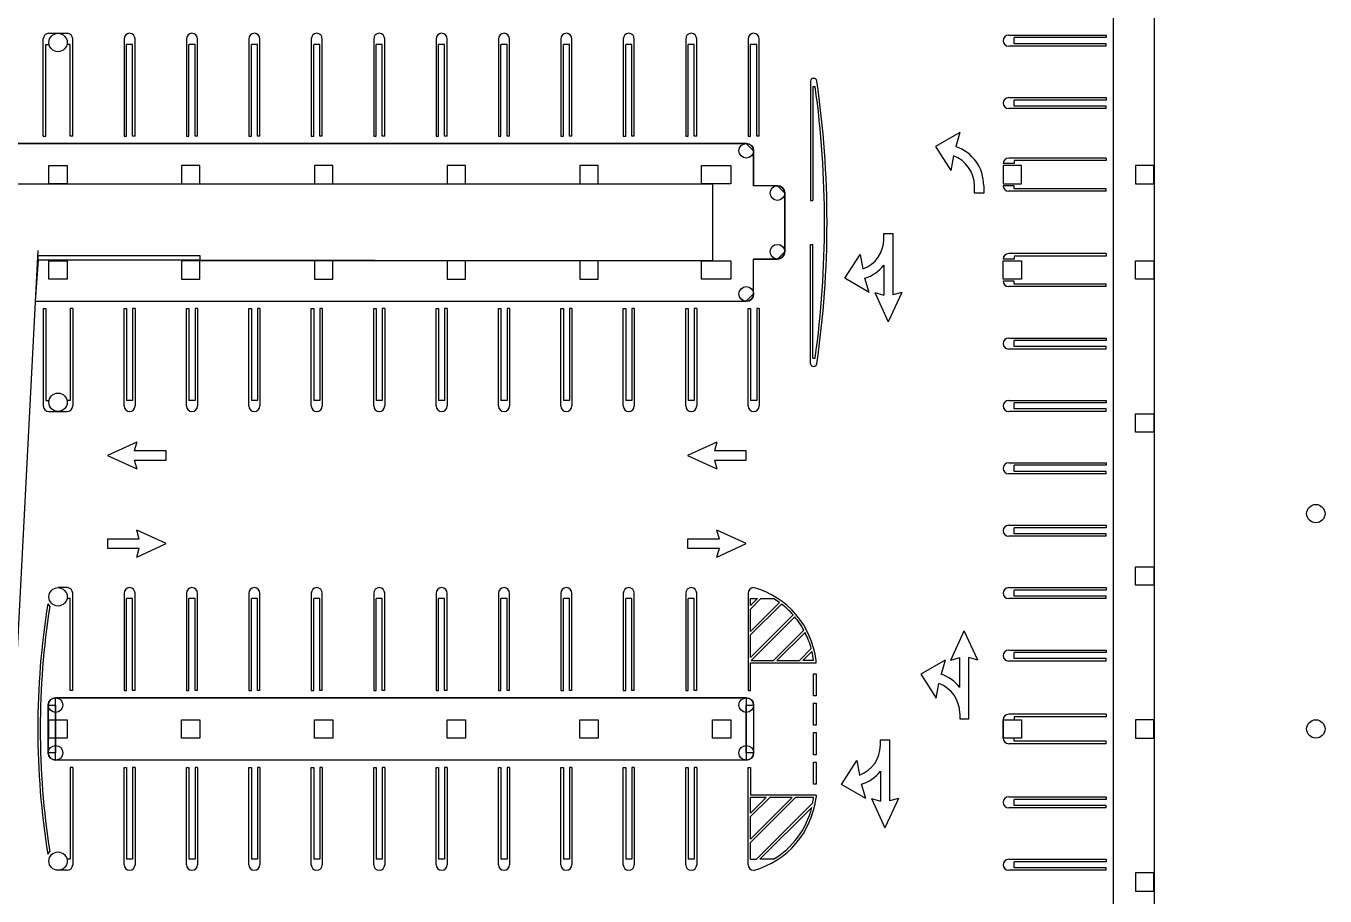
# Model space of a CAD drawing. Header units: inches. Extents: x -1991 to 3847, y -1060 to 4205.
# Drawn here: x 1724 to 3847, y 1389 to 2811 of the extents above; entities that cross this region are included whole.
import ezdxf

# ---------------------------------------------------------------- set-up
doc = ezdxf.new("R2010")
doc.units = ezdxf.units.IN
doc.header["$LTSCALE"] = 10
doc.header["$MEASUREMENT"] = 0
for name, color, linetype in [('A-COLS', 5, 'CONTINUOUS'), ('A-FLOR', 3, 'CONTINUOUS'), ('A-WALL', 7, 'CONTINUOUS')]:
    doc.layers.add(name, color=color, linetype=linetype)

msp = doc.modelspace()

# ---------------------------------------------------------------- linework, layer by layer
at = {"layer": 'A-COLS'}
for p, q in [((1761, 2583), (1791, 2583)), ((1761, 2553), (1761, 2583)), ((1791, 2583), (1791, 2553)), ((2008, 2583), (1978, 2583)), ((1978, 2583), (1978, 2553)), ((2008, 2553), (2008, 2583)), ((2225, 2583), (2195, 2583)), ((2195, 2583), (2195, 2553)), ((2225, 2553), (2225, 2583)), ((2442, 2583), (2412, 2583)), ((2412, 2583), (2412, 2553)), ((2442, 2553), (2442, 2583)), ((2659, 2583), (2629, 2583)), ((2629, 2583), (2629, 2553)), ((2659, 2553), (2659, 2583)), ((2828, 2583), (2876, 2583)), ((2828, 2553), (2828, 2583)), ((2876, 2583), (2876, 2553)), ((3351, 2583), (3321, 2583)), ((3321, 2583), (3321, 2553)), ((3351, 2553), (3351, 2583)), ((3567, 2583), (3537, 2583)), ((3537, 2583), (3537, 2553)), ((3567, 2553), (3567, 2583)), ((1791, 2553), (1761, 2553)), ((1978, 2553), (2008, 2553)), ((2195, 2553), (2225, 2553)), ((2412, 2553), (2442, 2553)), ((2629, 2553), (2659, 2553)), ((2876, 2553), (2828, 2553)), ((3321, 2553), (3351, 2553)), ((3537, 2553), (3567, 2553)), ((1761, 2427), (1791, 2427)), ((1761, 2397), (1761, 2427)), ((1791, 2427), (1791, 2397)), ((2008, 2427), (1978, 2427)), ((1978, 2427), (1978, 2397)), ((2008, 2397), (2008, 2427)), ((2225, 2427), (2195, 2427)), ((2195, 2427), (2195, 2397)), ((2225, 2397), (2225, 2427)), ((2442, 2427), (2412, 2427)), ((2412, 2427), (2412, 2397)), ((2442, 2397), (2442, 2427)), ((2659, 2427), (2629, 2427)), ((2629, 2427), (2629, 2397)), ((2659, 2397), (2659, 2427)), ((2828, 2427), (2876, 2427)), ((2828, 2397), (2828, 2427)), ((2876, 2427), (2876, 2397)), ((3321, 2397), (3321, 2427)), ((3321, 2427), (3351, 2427)), ((3351, 2427), (3351, 2397)), ((3537, 2397), (3537, 2427)), ((3537, 2427), (3567, 2427)), ((3567, 2427), (3567, 2397)), ((1791, 2397), (1761, 2397)), ((1978, 2397), (2008, 2397)), ((2195, 2397), (2225, 2397)), ((2412, 2397), (2442, 2397)), ((2629, 2397), (2659, 2397)), ((2876, 2397), (2828, 2397)), ((3351, 2397), (3321, 2397)), ((3567, 2397), (3537, 2397)), ((3537, 2147), (3537, 2177)), ((3537, 2177), (3567, 2177)), ((3567, 2177), (3567, 2147)), ((3567, 2147), (3537, 2147)), ((3537, 1897), (3537, 1927)), ((3537, 1927), (3567, 1927)), ((3567, 1927), (3567, 1897)), ((3567, 1897), (3537, 1897)), ((1761, 1677), (1791, 1677)), ((1761, 1647), (1761, 1677)), ((1791, 1677), (1791, 1647)), ((1978, 1677), (2008, 1677)), ((1978, 1647), (1978, 1677)), ((2008, 1677), (2008, 1647)), ((2195, 1677), (2225, 1677)), ((2195, 1647), (2195, 1677)), ((2225, 1677), (2225, 1647)), ((2412, 1677), (2442, 1677)), ((2412, 1647), (2412, 1677)), ((2442, 1677), (2442, 1647)), ((2629, 1677), (2659, 1677)), ((2629, 1647), (2629, 1677)), ((2659, 1677), (2659, 1647)), ((2846, 1677), (2876, 1677)), ((2846, 1647), (2846, 1677)), ((2876, 1677), (2876, 1647)), ((3321, 1677), (3351, 1677)), ((3321, 1647), (3321, 1677)), ((3351, 1677), (3351, 1647)), ((3567, 1677), (3537, 1677)), ((3537, 1677), (3537, 1647)), ((3567, 1647), (3567, 1677)), ((1791, 1647), (1761, 1647)), ((2008, 1647), (1978, 1647)), ((2225, 1647), (2195, 1647)), ((2442, 1647), (2412, 1647)), ((2659, 1647), (2629, 1647)), ((2876, 1647), (2846, 1647)), ((3351, 1647), (3321, 1647)), ((3537, 1647), (3567, 1647)), ((3567, 1427), (3537, 1427)), ((3537, 1427), (3537, 1397)), ((3567, 1397), (3567, 1427)), ((3537, 1397), (3567, 1397))]:
    msp.add_line(p, q, dxfattribs=at)
at = {"layer": 'A-COLS', "linetype": 'Continuous'}
for centre in [(1776, 2784), (1776, 2196), (3832, 2014), (1776, 1878), (3832, 1662), (1776, 1446)]:
    msp.add_circle(centre, 15, dxfattribs=at)
at = {"layer": 'A-FLOR', "linetype": 'Continuous'}
for p, q in [((3501, 232), (3501, 3124)), ((651, 2619), (2901, 2619)), ((2901, 2619), (651, 2619)), ((2913, 2607), (2901, 2619)), ((2913, 2607), (2913, 2550)), ((2913, 2550), (2913, 2607)), ((706, 2553), (2846, 2553)), ((706, 2553), (2846, 2553)), ((2846, 2553), (2846, 2427)), ((2846, 2553), (2846, 2427)), ((2952, 2550), (2913, 2550)), ((2952, 2550), (2913, 2550)), ((2964, 2538), (2952, 2550)), ((2964, 2538), (2964, 2442)), ((2964, 2442), (2964, 2538)), ((1743, 2444.3), (1703.5, 1675.4)), ((2952, 2430), (2964, 2442)), ((1743.6, 2428), (1738.7, 2361)), ((2846, 2427), (1743.6, 2428)), ((2846, 2427), (2008, 2427)), ((2952, 2430), (2913, 2430)), ((2913, 2373), (2913, 2430)), ((2913, 2430), (2952, 2430)), ((2913, 2373), (2913, 2430)), ((1738.7, 2361), (2901, 2361)), ((1738.7, 2361), (2901, 2361)), ((2901, 2361), (2913, 2373)), ((3011, 1752), (3015, 1752)), ((3011, 1716), (3011, 1752)), ((3015, 1752), (3015, 1716)), ((1760, 1701), (1760, 1623)), ((2901, 1713), (1772, 1713)), ((2913, 1701), (2913, 1623)), ((3015, 1716), (3011, 1716)), ((3011, 1704), (3015, 1704)), ((3011, 1668), (3011, 1704)), ((3015, 1704), (3015, 1668)), ((3015, 1668), (3011, 1668)), ((3011, 1656), (3015, 1656)), ((3011, 1620), (3011, 1656)), ((3015, 1656), (3015, 1620)), ((3015, 1620), (3011, 1620)), ((2901, 1611), (1772, 1611)), ((3011, 1608), (3015, 1608)), ((3011, 1572), (3011, 1608)), ((3015, 1608), (3015, 1572)), ((3015, 1572), (3011, 1572))]:
    msp.add_line(p, q, dxfattribs=at)
at = {"layer": 'A-FLOR'}
for p, q in [((3501, 232), (3501, 3124)), ((3568, 3124), (3568, 232)), ((1752, 2631), (1752, 2790)), ((1761, 2799), (1791, 2799)), ((1800, 2631), (1800, 2790)), ((1884, 2790), (1884, 2631)), ((1902, 2631), (1902, 2790)), ((1986, 2790), (1986, 2631)), ((2004, 2631), (2004, 2790)), ((2088, 2790), (2088, 2631)), ((2106, 2631), (2106, 2790)), ((2190, 2790), (2190, 2631)), ((2208, 2631), (2208, 2790)), ((2292, 2790), (2292, 2631)), ((2310, 2631), (2310, 2790)), ((2394, 2790), (2394, 2631)), ((2412, 2631), (2412, 2790)), ((2496, 2790), (2496, 2631)), ((2514, 2631), (2514, 2790)), ((2598, 2790), (2598, 2631)), ((2616, 2631), (2616, 2790)), ((2700, 2790), (2700, 2631)), ((2718, 2631), (2718, 2790)), ((2802, 2790), (2802, 2631)), ((2820, 2631), (2820, 2790)), ((2904, 2790), (2904, 2631)), ((2922, 2631), (2922, 2790)), ((3330, 2796), (3489, 2796)), ((3489, 2792), (3339, 2792)), ((3339, 2782), (3339, 2792)), ((3489, 2782), (3339, 2782)), ((3489, 2796), (3489, 2792)), ((3489, 2778), (3489, 2782)), ((1756, 2631), (1756, 2781)), ((1756, 2781), (1761, 2781)), ((1796, 2781), (1791, 2781)), ((1796, 2631), (1796, 2781)), ((1888, 2631), (1888, 2781)), ((1898, 2781), (1888, 2781)), ((1898, 2631), (1898, 2781)), ((1990, 2631), (1990, 2781)), ((2000, 2781), (1990, 2781)), ((2000, 2631), (2000, 2781)), ((2092, 2631), (2092, 2781)), ((2102, 2781), (2092, 2781)), ((2102, 2631), (2102, 2781)), ((2194, 2631), (2194, 2781)), ((2204, 2781), (2194, 2781)), ((2204, 2631), (2204, 2781)), ((2296, 2631), (2296, 2781)), ((2306, 2781), (2296, 2781)), ((2306, 2631), (2306, 2781)), ((2398, 2631), (2398, 2781)), ((2408, 2781), (2398, 2781)), ((2408, 2631), (2408, 2781)), ((2500, 2631), (2500, 2781)), ((2510, 2781), (2500, 2781)), ((2510, 2631), (2510, 2781)), ((2602, 2631), (2602, 2781)), ((2612, 2781), (2602, 2781)), ((2612, 2631), (2612, 2781)), ((2704, 2631), (2704, 2781)), ((2714, 2781), (2704, 2781)), ((2714, 2631), (2714, 2781)), ((2806, 2631), (2806, 2781)), ((2816, 2781), (2806, 2781)), ((2816, 2631), (2816, 2781)), ((2908, 2631), (2908, 2781)), ((2918, 2781), (2908, 2781)), ((2918, 2631), (2918, 2781)), ((3489, 2778), (3330, 2778)), ((3006, 2721), (3006, 2526)), ((3010, 2712), (3010, 2526)), ((3010, 2712), (3013.6, 2712)), ((3330, 2694), (3489, 2694)), ((3489, 2676), (3330, 2676)), ((3489, 2690), (3339, 2690)), ((3339, 2680), (3339, 2690)), ((3489, 2680), (3339, 2680)), ((3489, 2694), (3489, 2690)), ((3489, 2676), (3489, 2680)), ((3250.2, 2636.9), (3210.2, 2613.9)), ((3250.2, 2636.9), (3243.3, 2613.8)), ((1752, 2631), (1756, 2631)), ((1800, 2631), (1796, 2631)), ((1884, 2631), (1888, 2631)), ((1902, 2631), (1898, 2631)), ((1986, 2631), (1990, 2631)), ((2004, 2631), (2000, 2631)), ((2088, 2631), (2092, 2631)), ((2106, 2631), (2102, 2631)), ((2190, 2631), (2194, 2631)), ((2208, 2631), (2204, 2631)), ((2292, 2631), (2296, 2631)), ((2310, 2631), (2306, 2631)), ((2394, 2631), (2398, 2631)), ((2412, 2631), (2408, 2631)), ((2496, 2631), (2500, 2631)), ((2514, 2631), (2510, 2631)), ((2598, 2631), (2602, 2631)), ((2616, 2631), (2612, 2631)), ((2700, 2631), (2704, 2631)), ((2718, 2631), (2714, 2631)), ((2802, 2631), (2806, 2631)), ((2820, 2631), (2816, 2631)), ((2904, 2631), (2908, 2631)), ((2922, 2631), (2918, 2631)), ((3210.2, 2613.9), (3235.4, 2574.8)), ((3239.6, 2598.8), (3235.4, 2574.8)), ((3489, 2595), (3330, 2595)), ((3489, 2591), (3339, 2591)), ((3339, 2591), (3339, 2586)), ((3489, 2595), (3489, 2591)), ((3339, 2586), (3321, 2586)), ((3273.9, 2537.9), (3273.9, 2549.9)), ((3289.2, 2550), (3289.2, 2537.9)), ((3339, 2550), (3321, 2550)), ((3339, 2545), (3339, 2550)), ((3289.2, 2537.9), (3273.9, 2537.9)), ((3489, 2541), (3330, 2541)), ((3489, 2545), (3339, 2545)), ((3489, 2541), (3489, 2545)), ((3006, 2526), (3010, 2526)), ((3125.7, 2471.6), (3140.7, 2471.6)), ((3125.7, 2462.7), (3125.7, 2471.6)), ((3140.7, 2471.6), (3140.7, 2371.4)), ((3006, 2259), (3006, 2454)), ((3006, 2454), (3010, 2454)), ((3010, 2268), (3010, 2454)), ((3061.9, 2398.6), (3087.1, 2437.7)), ((3087.1, 2437.7), (3091.7, 2413.9)), ((3339, 2430), (3321, 2430)), ((3489, 2439), (3330, 2439)), ((3489, 2435), (3339, 2435)), ((3339, 2435), (3339, 2430)), ((3489, 2439), (3489, 2435)), ((3125.9, 2420), (3125.9, 2371.3)), ((3101.9, 2375.6), (3061.9, 2398.6)), ((3101.9, 2375.6), (3095, 2398.7)), ((3339, 2394), (3321, 2394)), ((3489, 2385), (3330, 2385)), ((3339, 2389), (3339, 2394)), ((3489, 2389), (3339, 2389)), ((3489, 2385), (3489, 2389)), ((3111.2, 2375.6), (3125.9, 2371.3)), ((3111.2, 2375.6), (3133.2, 2327.6)), ((3155.2, 2375.6), (3133.2, 2327.6)), ((3155.2, 2375.6), (3140.7, 2371.4)), ((1752, 2349), (1756, 2349)), ((1752, 2349), (1752, 2190)), ((1756, 2349), (1756, 2199)), ((1796, 2349), (1796, 2199)), ((1800, 2349), (1796, 2349)), ((1800, 2349), (1800, 2190)), ((1884, 2349), (1888, 2349)), ((1884, 2190), (1884, 2349)), ((1888, 2349), (1888, 2199)), ((1898, 2349), (1898, 2199)), ((1902, 2349), (1898, 2349)), ((1902, 2349), (1902, 2190)), ((1986, 2349), (1990, 2349)), ((1986, 2190), (1986, 2349)), ((1990, 2349), (1990, 2199)), ((2000, 2349), (2000, 2199)), ((2004, 2349), (2000, 2349)), ((2004, 2349), (2004, 2190)), ((2088, 2349), (2092, 2349)), ((2088, 2190), (2088, 2349)), ((2092, 2349), (2092, 2199)), ((2102, 2349), (2102, 2199)), ((2106, 2349), (2102, 2349)), ((2106, 2349), (2106, 2190)), ((2190, 2349), (2194, 2349)), ((2190, 2190), (2190, 2349)), ((2194, 2349), (2194, 2199)), ((2204, 2349), (2204, 2199)), ((2208, 2349), (2204, 2349)), ((2208, 2349), (2208, 2190)), ((2292, 2349), (2296, 2349)), ((2292, 2190), (2292, 2349)), ((2296, 2349), (2296, 2199)), ((2306, 2349), (2306, 2199)), ((2310, 2349), (2306, 2349)), ((2310, 2349), (2310, 2190)), ((2394, 2349), (2398, 2349)), ((2394, 2190), (2394, 2349)), ((2398, 2349), (2398, 2199)), ((2408, 2349), (2408, 2199)), ((2412, 2349), (2408, 2349)), ((2412, 2349), (2412, 2190)), ((2496, 2349), (2500, 2349)), ((2496, 2190), (2496, 2349)), ((2500, 2349), (2500, 2199)), ((2510, 2349), (2510, 2199)), ((2514, 2349), (2510, 2349)), ((2514, 2349), (2514, 2190)), ((2598, 2349), (2602, 2349)), ((2598, 2190), (2598, 2349)), ((2602, 2349), (2602, 2199)), ((2612, 2349), (2612, 2199)), ((2616, 2349), (2612, 2349)), ((2616, 2349), (2616, 2190)), ((2700, 2349), (2704, 2349)), ((2700, 2190), (2700, 2349)), ((2704, 2349), (2704, 2199)), ((2714, 2349), (2714, 2199)), ((2718, 2349), (2714, 2349)), ((2718, 2349), (2718, 2190)), ((2802, 2349), (2806, 2349)), ((2802, 2190), (2802, 2349)), ((2806, 2349), (2806, 2199)), ((2816, 2349), (2816, 2199)), ((2820, 2349), (2816, 2349)), ((2820, 2349), (2820, 2190)), ((2904, 2349), (2908, 2349)), ((2904, 2190), (2904, 2349)), ((2908, 2349), (2908, 2199)), ((2918, 2349), (2918, 2199)), ((2922, 2349), (2918, 2349)), ((2922, 2349), (2922, 2190)), ((3330, 2301), (3489, 2301)), ((3489, 2297), (3339, 2297)), ((3339, 2287), (3339, 2297)), ((3489, 2301), (3489, 2297)), ((3489, 2283), (3330, 2283)), ((3489, 2287), (3339, 2287)), ((3489, 2283), (3489, 2287)), ((3010, 2268), (3013.6, 2268)), ((1756, 2199), (1761, 2199)), ((1796, 2199), (1791, 2199)), ((1898, 2199), (1888, 2199)), ((2000, 2199), (1990, 2199)), ((2102, 2199), (2092, 2199)), ((2204, 2199), (2194, 2199)), ((2306, 2199), (2296, 2199)), ((2408, 2199), (2398, 2199)), ((2510, 2199), (2500, 2199)), ((2612, 2199), (2602, 2199)), ((2714, 2199), (2704, 2199)), ((2816, 2199), (2806, 2199)), ((2918, 2199), (2908, 2199)), ((3330, 2199), (3489, 2199)), ((3489, 2195), (3339, 2195)), ((3339, 2185), (3339, 2195)), ((3489, 2199), (3489, 2195)), ((1761, 2181), (1791, 2181)), ((3489, 2181), (3330, 2181)), ((3489, 2185), (3339, 2185)), ((3489, 2181), (3489, 2185)), ((1904.7, 2131), (1856.7, 2109)), ((1904.7, 2131), (1900.7, 2116.5)), ((2853, 2131), (2805, 2109)), ((2853, 2131), (2849, 2116.5)), ((1856.7, 2109), (1904.6, 2087)), ((1952.6, 2116.5), (1900.7, 2116.5)), ((1952.6, 2101.5), (1952.6, 2116.5)), ((2805, 2109), (2852.9, 2087)), ((2901, 2116.5), (2849, 2116.5)), ((2901, 2101.5), (2901, 2116.5)), ((1900.5, 2101.5), (1904.6, 2087)), ((1900.5, 2101.5), (1952.6, 2101.5)), ((2848.9, 2101.5), (2852.9, 2087)), ((2848.9, 2101.5), (2901, 2101.5)), ((3330, 2097), (3489, 2097)), ((3489, 2093), (3339, 2093)), ((3339, 2083), (3339, 2093)), ((3489, 2083), (3339, 2083)), ((3489, 2097), (3489, 2093)), ((3489, 2079), (3489, 2083)), ((3489, 2079), (3330, 2079)), ((1952.6, 1965), (1904.7, 1987)), ((1908.7, 1972.5), (1904.7, 1987)), ((2901, 1965), (2853.1, 1987)), ((2857.1, 1972.5), (2853.1, 1987)), ((3330, 1995), (3489, 1995)), ((3489, 1977), (3330, 1977)), ((3489, 1991), (3339, 1991)), ((3339, 1981), (3339, 1991)), ((3489, 1981), (3339, 1981)), ((3489, 1995), (3489, 1991)), ((3489, 1977), (3489, 1981)), ((1908.7, 1972.5), (1856.7, 1972.5)), ((1856.7, 1972.5), (1856.7, 1957.5)), ((1856.7, 1957.5), (1908.6, 1957.5)), ((1904.6, 1943), (1952.6, 1965)), ((1904.6, 1943), (1908.6, 1957.5)), ((2857.1, 1972.5), (2805, 1972.5)), ((2805, 1972.5), (2805, 1957.5)), ((2805, 1957.5), (2857, 1957.5)), ((2853, 1943), (2901, 1965)), ((2853, 1943), (2857, 1957.5)), ((1791, 1893), (1776, 1893)), ((3330, 1893), (3489, 1893)), ((3489, 1893), (3489, 1889)), ((1796, 1875), (1791, 1875)), ((1796, 1725), (1796, 1875)), ((1800, 1725), (1800, 1884)), ((1884, 1884), (1884, 1725)), ((1888, 1725), (1888, 1875)), ((1898, 1875), (1888, 1875)), ((1898, 1725), (1898, 1875)), ((1902, 1725), (1902, 1884)), ((1986, 1884), (1986, 1725)), ((1990, 1725), (1990, 1875)), ((2000, 1875), (1990, 1875)), ((2000, 1725), (2000, 1875)), ((2004, 1725), (2004, 1884)), ((2088, 1884), (2088, 1725)), ((2092, 1725), (2092, 1875)), ((2102, 1875), (2092, 1875)), ((2102, 1725), (2102, 1875)), ((2106, 1725), (2106, 1884)), ((2190, 1884), (2190, 1725)), ((2194, 1725), (2194, 1875)), ((2204, 1875), (2194, 1875)), ((2204, 1725), (2204, 1875)), ((2208, 1725), (2208, 1884)), ((2292, 1884), (2292, 1725)), ((2296, 1725), (2296, 1875)), ((2306, 1875), (2296, 1875)), ((2306, 1725), (2306, 1875)), ((2310, 1725), (2310, 1884)), ((2394, 1884), (2394, 1725)), ((2398, 1725), (2398, 1875)), ((2408, 1875), (2398, 1875)), ((2408, 1725), (2408, 1875)), ((2412, 1725), (2412, 1884)), ((2496, 1884), (2496, 1725)), ((2500, 1725), (2500, 1875)), ((2510, 1875), (2500, 1875)), ((2510, 1725), (2510, 1875)), ((2514, 1725), (2514, 1884)), ((2598, 1884), (2598, 1725)), ((2602, 1725), (2602, 1875)), ((2612, 1875), (2602, 1875)), ((2612, 1725), (2612, 1875)), ((2616, 1725), (2616, 1884)), ((2700, 1884), (2700, 1725)), ((2704, 1725), (2704, 1875)), ((2714, 1875), (2704, 1875)), ((2714, 1725), (2714, 1875)), ((2718, 1725), (2718, 1884)), ((2802, 1884), (2802, 1725)), ((2806, 1725), (2806, 1875)), ((2816, 1875), (2806, 1875)), ((2816, 1725), (2816, 1875)), ((2820, 1725), (2820, 1884)), ((2904, 1884), (2904, 1725)), ((2908, 1863.7), (2919.3, 1875)), ((2908, 1858.1), (2924.9, 1875)), ((2908, 1875), (2919.3, 1875)), ((2908, 1863.7), (2908, 1875)), ((2924.9, 1875), (2945.3, 1875)), ((3489, 1875), (3330, 1875)), ((3489, 1889), (3339, 1889)), ((3339, 1879), (3339, 1889)), ((3489, 1879), (3339, 1879)), ((3489, 1875), (3489, 1879)), ((1759.1, 1866.7), (1762.5, 1862.2)), ((2955.2, 1868.5), (2908, 1821.3)), ((2958.4, 1866.1), (2908, 1815.7)), ((2908, 1821.3), (2908, 1858.1)), ((2908, 1778.9), (2977.5, 1848.4)), ((2980.2, 1845.4), (2908.8, 1774)), ((2908, 1778.9), (2908, 1815.7)), ((2995.1, 1823.6), (2945.5, 1774)), ((2997, 1819.9), (2951.2, 1774)), ((3235.4, 1774.5), (3257.4, 1822.5)), ((3279.4, 1774.5), (3257.4, 1822.5)), ((2988, 1774), (3007.2, 1793.3)), ((2993.6, 1774), (3008.4, 1788.8)), ((3330, 1791), (3489, 1791)), ((3489, 1787), (3339, 1787)), ((3339, 1777), (3339, 1787)), ((3489, 1791), (3489, 1787)), ((2908, 1770), (3015, 1770)), ((2908, 1725), (2908, 1770)), ((2908.8, 1774), (2945.5, 1774)), ((2951.2, 1774), (2988, 1774)), ((3011, 1774), (2993.6, 1774)), ((3015, 1770), (3015, 1774)), ((3226.2, 1774.4), (3186.2, 1751.4)), ((3226.2, 1774.4), (3219.3, 1751.4)), ((3235.4, 1774.5), (3250.2, 1778.8)), ((3250.2, 1730.1), (3250.2, 1778.8)), ((3264.9, 1678.5), (3264.9, 1778.7)), ((3279.4, 1774.5), (3264.9, 1778.7)), ((3489, 1773), (3330, 1773)), ((3489, 1777), (3339, 1777)), ((3489, 1773), (3489, 1777)), ((3186.2, 1751.4), (3211.4, 1712.4)), ((1800, 1725), (1796, 1725)), ((1884, 1725), (1888, 1725)), ((1902, 1725), (1898, 1725)), ((1986, 1725), (1990, 1725)), ((2004, 1725), (2000, 1725)), ((2088, 1725), (2092, 1725)), ((2106, 1725), (2102, 1725)), ((2190, 1725), (2194, 1725)), ((2208, 1725), (2204, 1725)), ((2292, 1725), (2296, 1725)), ((2310, 1725), (2306, 1725)), ((2394, 1725), (2398, 1725)), ((2412, 1725), (2408, 1725)), ((2496, 1725), (2500, 1725)), ((2514, 1725), (2510, 1725)), ((2598, 1725), (2602, 1725)), ((2616, 1725), (2612, 1725)), ((2700, 1725), (2704, 1725)), ((2718, 1725), (2714, 1725)), ((2802, 1725), (2806, 1725)), ((2820, 1725), (2816, 1725)), ((2904, 1725), (2908, 1725)), ((3211.4, 1712.4), (3216, 1736.2)), ((1760, 1701), (1772, 1701)), ((1760, 1623), (1760, 1701)), ((1772, 1713), (2901, 1713)), ((1772, 1611), (1772, 1713)), ((1772, 1701), (1772, 1623)), ((2901, 1713), (2901, 1611)), ((2901, 1701), (2913, 1701)), ((2901, 1623), (2901, 1701)), ((2913, 1701), (2913, 1623)), ((3249.9, 1687.4), (3249.9, 1678.5)), ((3249.9, 1678.5), (3264.9, 1678.5)), ((3489, 1686), (3330, 1686)), ((3489, 1682), (3339, 1682)), ((3339, 1682), (3339, 1677)), ((3489, 1686), (3489, 1682)), ((3321, 1677), (3321, 1647)), ((3120.2, 1644.5), (3135.2, 1644.5)), ((3120.2, 1635.5), (3120.2, 1644.5)), ((3135.2, 1644.5), (3135.2, 1544.3)), ((3489, 1638), (3330, 1638)), ((3339, 1642), (3339, 1647)), ((3489, 1642), (3339, 1642)), ((3489, 1638), (3489, 1642)), ((1772, 1623), (1760, 1623)), ((2913, 1623), (2901, 1623)), ((2901, 1611), (1772, 1611)), ((1796, 1599), (1796, 1449)), ((1800, 1599), (1796, 1599)), ((1800, 1599), (1800, 1440)), ((1884, 1599), (1888, 1599)), ((1884, 1440), (1884, 1599)), ((1888, 1599), (1888, 1449)), ((1898, 1599), (1898, 1449)), ((1902, 1599), (1898, 1599)), ((1902, 1599), (1902, 1440)), ((1986, 1599), (1990, 1599)), ((1986, 1440), (1986, 1599)), ((1990, 1599), (1990, 1449)), ((2000, 1599), (2000, 1449)), ((2004, 1599), (2000, 1599)), ((2004, 1599), (2004, 1440)), ((2088, 1599), (2092, 1599)), ((2088, 1440), (2088, 1599)), ((2092, 1599), (2092, 1449)), ((2102, 1599), (2102, 1449)), ((2106, 1599), (2102, 1599)), ((2106, 1599), (2106, 1440)), ((2190, 1599), (2194, 1599)), ((2190, 1440), (2190, 1599)), ((2194, 1599), (2194, 1449)), ((2204, 1599), (2204, 1449)), ((2208, 1599), (2204, 1599)), ((2208, 1599), (2208, 1440)), ((2292, 1599), (2296, 1599)), ((2292, 1440), (2292, 1599)), ((2296, 1599), (2296, 1449)), ((2306, 1599), (2306, 1449)), ((2310, 1599), (2306, 1599)), ((2310, 1599), (2310, 1440)), ((2394, 1599), (2398, 1599)), ((2394, 1440), (2394, 1599)), ((2398, 1599), (2398, 1449)), ((2408, 1599), (2408, 1449)), ((2412, 1599), (2408, 1599)), ((2412, 1599), (2412, 1440)), ((2496, 1599), (2500, 1599)), ((2496, 1440), (2496, 1599)), ((2500, 1599), (2500, 1449)), ((2510, 1599), (2510, 1449)), ((2514, 1599), (2510, 1599)), ((2514, 1599), (2514, 1440)), ((2598, 1599), (2602, 1599)), ((2598, 1440), (2598, 1599)), ((2602, 1599), (2602, 1449)), ((2612, 1599), (2612, 1449)), ((2616, 1599), (2612, 1599)), ((2616, 1599), (2616, 1440)), ((2700, 1599), (2704, 1599)), ((2700, 1440), (2700, 1599)), ((2704, 1599), (2704, 1449)), ((2714, 1599), (2714, 1449)), ((2718, 1599), (2714, 1599)), ((2718, 1599), (2718, 1440)), ((2802, 1599), (2806, 1599)), ((2802, 1440), (2802, 1599)), ((2806, 1599), (2806, 1449)), ((2816, 1599), (2816, 1449)), ((2820, 1599), (2816, 1599)), ((2820, 1599), (2820, 1440)), ((2904, 1599), (2908, 1599)), ((2904, 1440), (2904, 1599)), ((2908, 1599), (2908, 1554)), ((3056.4, 1571.5), (3081.7, 1610.6)), ((3081.7, 1610.6), (3086.2, 1586.7)), ((3120.4, 1592.9), (3120.4, 1544.2)), ((3096.4, 1548.5), (3056.4, 1571.5)), ((3096.4, 1548.5), (3089.5, 1571.6)), ((3015, 1554), (2908, 1554)), ((3015, 1554), (3015, 1550)), ((3330, 1551), (3489, 1551)), ((3489, 1551), (3489, 1547)), ((2981.7, 1550), (2908, 1476.3)), ((2908, 1518.7), (2939.3, 1550)), ((2976.1, 1550), (2908, 1481.9)), ((2908, 1524.3), (2933.7, 1550)), ((2933.7, 1550), (2908, 1550)), ((2908, 1524.3), (2908, 1550)), ((2917.5, 1449), (3009.6, 1541.1)), ((2923.2, 1449), (3008.1, 1533.9)), ((2976.1, 1550), (2939.3, 1550)), ((3011, 1550), (2981.7, 1550)), ((3105.7, 1548.5), (3120.4, 1544.2)), ((3105.7, 1548.5), (3127.7, 1500.5)), ((3149.7, 1548.5), (3127.7, 1500.5)), ((3149.7, 1548.5), (3135.2, 1544.3)), ((3489, 1533), (3330, 1533)), ((3489, 1547), (3339, 1547)), ((3339, 1537), (3339, 1547)), ((3489, 1537), (3339, 1537)), ((3489, 1533), (3489, 1537)), ((2908, 1481.9), (2908, 1518.7)), ((2908, 1449), (2908, 1476.3)), ((1759.1, 1457.3), (1762.5, 1461.8)), ((1796, 1449), (1791, 1449)), ((1898, 1449), (1888, 1449)), ((2000, 1449), (1990, 1449)), ((2102, 1449), (2092, 1449)), ((2204, 1449), (2194, 1449)), ((2306, 1449), (2296, 1449)), ((2408, 1449), (2398, 1449)), ((2510, 1449), (2500, 1449)), ((2612, 1449), (2602, 1449)), ((2714, 1449), (2704, 1449)), ((2816, 1449), (2806, 1449)), ((2908, 1449), (2917.5, 1449)), ((2945.3, 1449), (2923.2, 1449)), ((3330, 1449), (3489, 1449)), ((3489, 1445), (3339, 1445)), ((3339, 1435), (3339, 1445)), ((3489, 1449), (3489, 1445)), ((1791, 1431), (1776, 1431)), ((3489, 1431), (3330, 1431)), ((3489, 1435), (3339, 1435)), ((3489, 1431), (3489, 1435))]:
    msp.add_line(p, q, dxfattribs=at)
at = {"layer": 'A-FLOR', "linetype": 'Continuous'}
for centre in [(2901, 2607), (2952, 2538), (2952, 2442), (2901, 2373), (1772, 1701), (2901, 1701), (1772, 1623), (2901, 1623)]:
    msp.add_circle(centre, 12, dxfattribs=at)
at = {"layer": 'A-FLOR'}
for centre, radius, start, end in [((1761, 2790), 9, 90, 180), ((1791, 2790), 9, 0, 90), ((1893, 2790), 9, 0, 180), ((1995, 2790), 9, 0, 180), ((2097, 2790), 9, 0, 180), ((2199, 2790), 9, 0, 180), ((2301, 2790), 9, 0, 180), ((2403, 2790), 9, 0, 180), ((2505, 2790), 9, 0, 180), ((2607, 2790), 9, 0, 180), ((2709, 2790), 9, 0, 180), ((2811, 2790), 9, 0, 180), ((2913, 2790), 9, 0, 180), ((3330, 2787), 9, 90, 270), ((3011.2, 2720.1), 5.25, 10.384, 169.616), ((1424, 2490), 1609, 351.7457, 8.2543), ((1424, 2490), 1605, 352.0495, 7.9505), ((3330, 2685), 9, 90, 270), ((3222.2, 2550.2), 67, 359.6957, 71.6491), ((3221.9, 2549.9), 52, 0, 70.1124), ((3330, 2586), 9, 90, 180), ((3330, 2550), 9, 180, 270), ((3073.7, 2462.6), 52, 290.2781, 0.0343), ((3330, 2430), 9, 90, 180), ((3073.9, 2462.3), 67, 288.3509, 320.9066), ((3330, 2394), 9, 180, 270), ((3330, 2292), 9, 90, 270), ((3011.2, 2259.9), 5.25, 190.384, 349.616), ((1761, 2190), 9, 180, 270), ((1791, 2190), 9, 270, 0), ((1893, 2190), 9, 180, 0), ((1995, 2190), 9, 180, 0), ((2097, 2190), 9, 180, 0), ((2199, 2190), 9, 180, 0), ((2301, 2190), 9, 180, 0), ((2403, 2190), 9, 180, 0), ((2505, 2190), 9, 180, 0), ((2607, 2190), 9, 180, 0), ((2709, 2190), 9, 180, 0), ((2811, 2190), 9, 180, 0), ((2913, 2190), 9, 180, 0), ((3330, 2190), 9, 90, 270), ((3330, 2088), 9, 90, 270), ((3330, 1986), 9, 90, 270), ((1791, 1884), 9, 0, 90), ((1893, 1884), 9, 0, 180), ((1995, 1884), 9, 0, 180), ((2097, 1884), 9, 0, 180), ((2199, 1884), 9, 0, 180), ((2301, 1884), 9, 0, 180), ((2403, 1884), 9, 0, 180), ((2505, 1884), 9, 0, 180), ((2607, 1884), 9, 0, 180), ((2709, 1884), 9, 0, 180), ((2811, 1884), 9, 0, 180), ((2913, 1884), 9, 90, 180), ((2876, 1758.1), 139.9, 6.5239, 74.6787), ((3330, 1884), 9, 90, 270), ((2876, 1758.1), 135.9, 54.3631, 59.3578), ((3048, 1662), 1305, 170.9776, 189.0224), ((3048, 1662), 1301, 171.1471, 188.8529), ((2876, 1758.1), 135.9, 41.6669, 52.6576), ((2876, 1758.1), 135.9, 28.8, 39.9757), ((2876, 1758.1), 135.9, 15.0107, 27.0349), ((2876, 1758.1), 135.9, 6.7168, 13.0429), ((3330, 1782), 9, 90, 270), ((3198.2, 1687.8), 67, 39.0934, 71.6491), ((3197.9, 1687.4), 52, 359.9657, 69.7219), ((3330, 1677), 9, 90, 180), ((3068.2, 1635.5), 52, 290.2781, 0.0343), ((3330, 1647), 9, 180, 270), ((3068.4, 1635.2), 67, 288.3509, 320.9066), ((3330, 1542), 9, 90, 270), ((2876, 1565.9), 139.9, 285.3213, 353.4761), ((2876, 1565.9), 135.9, 300.6422, 346.3793), ((2876, 1565.9), 135.9, 349.481, 353.2832), ((3330, 1440), 9, 90, 270), ((1791, 1440), 9, 270, 0), ((1893, 1440), 9, 180, 0), ((1995, 1440), 9, 180, 0), ((2097, 1440), 9, 180, 0), ((2199, 1440), 9, 180, 0), ((2301, 1440), 9, 180, 0), ((2403, 1440), 9, 180, 0), ((2505, 1440), 9, 180, 0), ((2607, 1440), 9, 180, 0), ((2709, 1440), 9, 180, 0), ((2811, 1440), 9, 180, 0), ((2913, 1440), 9, 180, 270)]:
    msp.add_arc(centre, radius, start, end, dxfattribs=at)
at = {"layer": 'A-FLOR', "linetype": 'Continuous'}
for centre, start, end in [((2901, 2607), 0, 90), ((2952, 2538), 0, 90), ((2952, 2442), 270, 0), ((2901, 2373), 270, 0), ((1772, 1701), 90, 180), ((2901, 1701), 0, 90), ((1772, 1623), 180, 270), ((2901, 1623), 270, 0)]:
    msp.add_arc(centre, 12, start, end, dxfattribs=at)
at = {"layer": 'A-WALL'}
for p, q in [((1743.6, 2428), (1743.6, 2436)), ((1743.6, 2436), (2008, 2436)), ((2008, 2428), (1743.6, 2428)), ((2008, 2436), (2008, 2428))]:
    msp.add_line(p, q, dxfattribs=at)

doc.saveas('drawing.dxf')
